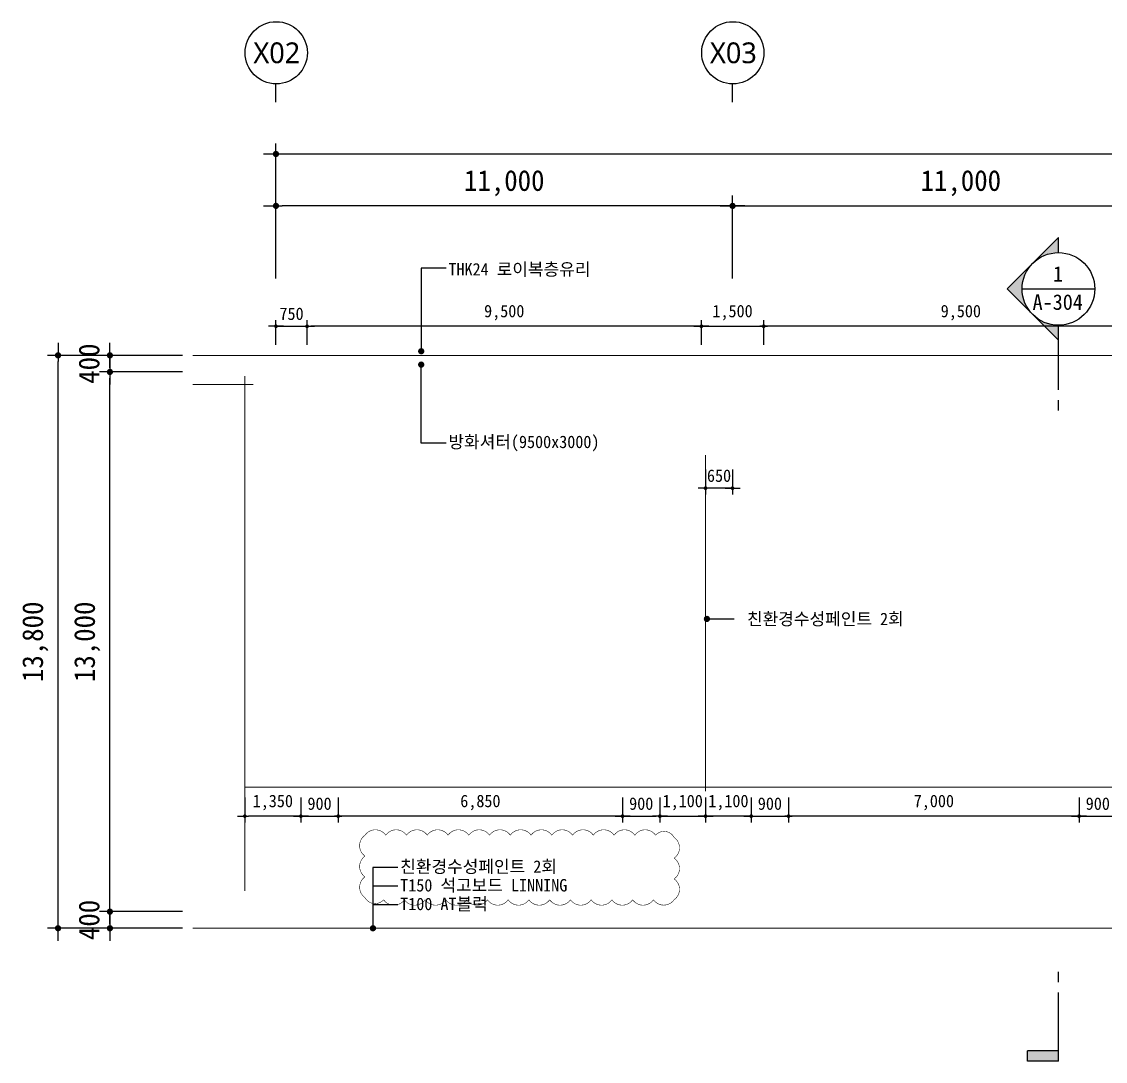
# Model space of a CAD drawing. Header units: inches. Extents: x 3675 to 732988, y -33059 to 70575.
# Drawn here: x 230237 to 256344, y 44283 to 69325 of the extents above; entities that cross this region are included whole.
import ezdxf
from ezdxf.enums import TextEntityAlignment as Align

# ---------------------------------------------------------------- set-up
doc = ezdxf.new("R2010")
doc.units = ezdxf.units.IN
doc.header["$MEASUREMENT"] = 0
doc.linetypes.add('CEN', pattern=[62, 60, -1, 0, -1])
doc.layers.get('0').update_dxf_attribs({"linetype": 'CONTINUOUS'})
for name, color, linetype, lineweight in [('A-AXIS-BUBL', 7, 'CONTINUOUS', 25), ('A-AXIS-LINE', 1, 'CEN', 15), ('A-DIMS', 7, 'CONTINUOUS', 25), ('A-MKXS-LEAD', 7, 'CONTINUOUS', 25), ('A-MKXS-MAK1', 3, 'CONTINUOUS', 25), ('A-MKXS-TEXT1', 3, 'CONTINUOUS', 25), ('A-MKXS-TEXT2', 7, 'CONTINUOUS', 25), ('A-XXXX-TXT2', 3, 'CONTINUOUS', 25), ('REV-202205', 20, 'CONTINUOUS', 25)]:
    doc.layers.add(name, color=color, linetype=linetype, lineweight=lineweight)
doc.styles.add('HY울릉도L', font='H2GTRE.TTF')
doc.styles.add('돋움체', font='')
doc.styles.add('맑은고딕', font='malgun.ttf')
doc.styles.get('돋움체').set_extended_font_data('DotumChe')
doc.dimstyles.new('CDIM', dxfattribs={"dimtxt": 2, "dimasz": 0.6, "dimexe": 1, "dimexo": 1, "dimgap": 1, "dimtad": 1, "dimdec": 0, "dimrnd": 0.5, "dimzin": 0, "dimdsep": 32, "dimlunit": 6, "dimtxsty": 'HY울릉도L', "dimblk1": '_CIDOT', "dimblk2": '_CIDOT', "dimsah": 1, "dimcen": 4.5, "dimclrd": 2, "dimclre": 2, "dimclrt": 7, "dimadec": 0, "dimazin": 0, "dimtfac": 1, "dimtdec": 0, "dimtix": 1, "dimtmove": 2, "dimatfit": 1, "dimldrblk": '_CIDOT', "dimfxl": 1, "dimtolj": 1, "dimtzin": 0, "dimlwd": -1, "dimarcsym": 0})

# ---------------------------------------------------------------- blocks, each defined once
blk = doc.blocks.new('_CIDOT')
at = {"color": 0, "linetype": 'ByBlock'}
blk.add_line((2, 0), (-1, 0), dxfattribs=at)
at = {"color": 0, "linetype": 'ByBlock', "const_width": 0.5}
blk.add_lwpolyline([(-0.25, 0, 1), (0.25, 0, 1)], format="xyb", close=True, dxfattribs=at)
blk = doc.blocks.new('*D308')
at = {"layer": 'A-DIMS', "lineweight": -2, "transparency": 16777216}
for p, q in [((236363, 63138), (236363, 65138)), ((247363, 63138), (247363, 65138))]:
    blk.add_line(p, q, dxfattribs=at)
at = {"layer": 'A-DIMS', "transparency": 16777216}
blk.add_line((247213, 64888), (236513, 64888), dxfattribs=at)
at = {"layer": 'A-DIMS', "transparency": 16777216, "xscale": 150, "yscale": 150, "zscale": 150, "rotation": 180}
blk.add_blockref('_CIDOT', (236363, 64888), dxfattribs=at)
at = {"layer": 'A-DIMS', "transparency": 16777216, "xscale": 150, "yscale": 150, "zscale": 150}
blk.add_blockref('_CIDOT', (247363, 64888), dxfattribs=at)
at = {"layer": 'A-DIMS', "color": 3, "transparency": 16777216, "insert": (241863, 65435), "char_height": 500, "attachment_point": 5, "style": '돋움체'}
blk.add_mtext('\\A1;11,000', dxfattribs=at)
blk = doc.blocks.new('*D309')
at = {"layer": 'A-DIMS', "lineweight": -2, "transparency": 16777216}
for p, q in [((236363, 63138), (236363, 66388)), ((280363, 63138), (280363, 66388))]:
    blk.add_line(p, q, dxfattribs=at)
at = {"layer": 'A-DIMS', "transparency": 16777216}
blk.add_line((236513, 66138), (280213, 66138), dxfattribs=at)
at = {"layer": 'A-DIMS', "transparency": 16777216, "xscale": 150, "yscale": 150, "zscale": 150, "rotation": 180}
blk.add_blockref('_CIDOT', (236363, 66138), dxfattribs=at)
at = {"layer": 'A-DIMS', "transparency": 16777216, "xscale": 150, "yscale": 150, "zscale": 150}
blk.add_blockref('_CIDOT', (280363, 66138), dxfattribs=at)
at = {"layer": 'A-DIMS', "color": 3, "transparency": 16777216, "insert": (258363, 66685), "char_height": 500, "attachment_point": 5, "style": '돋움체'}
blk.add_mtext('\\A1;44,000', dxfattribs=at)
blk = doc.blocks.new('*D310')
at = {"layer": 'A-DIMS', "lineweight": -2, "transparency": 16777216}
for p, q in [((247363, 63138), (247363, 65138)), ((258363, 63138), (258363, 65138))]:
    blk.add_line(p, q, dxfattribs=at)
at = {"layer": 'A-DIMS', "transparency": 16777216}
blk.add_line((247513, 64888), (258213, 64888), dxfattribs=at)
at = {"layer": 'A-DIMS', "transparency": 16777216, "xscale": 150, "yscale": 150, "zscale": 150, "rotation": 180}
blk.add_blockref('_CIDOT', (247363, 64888), dxfattribs=at)
at = {"layer": 'A-DIMS', "transparency": 16777216, "xscale": 150, "yscale": 150, "zscale": 150}
blk.add_blockref('_CIDOT', (258363, 64888), dxfattribs=at)
at = {"layer": 'A-DIMS', "color": 3, "transparency": 16777216, "insert": (252863, 65435), "char_height": 500, "attachment_point": 5, "style": '돋움체'}
blk.add_mtext('\\A1;11,000', dxfattribs=at)
blk = doc.blocks.new('*D343')
at = {"layer": 'A-DIMS', "lineweight": -2, "transparency": 16777216}
for p, q in [((234113, 61288), (230863, 61288)), ((234113, 47488), (230863, 47488))]:
    blk.add_line(p, q, dxfattribs=at)
at = {"layer": 'A-DIMS', "transparency": 16777216}
blk.add_line((231113, 47638), (231113, 61138), dxfattribs=at)
at = {"layer": 'A-DIMS', "transparency": 16777216, "xscale": 150, "yscale": 150, "zscale": 150}
for p, rotation in [((231113, 61288), 90), ((231113, 47488), 270)]:
    blk.add_blockref('_CIDOT', p, dxfattribs=dict(at, rotation=rotation))
at = {"layer": 'A-DIMS', "color": 3, "transparency": 16777216, "insert": (230565, 54388), "char_height": 500, "attachment_point": 5, "rotation": 90, "style": '돋움체'}
blk.add_mtext('\\A1;13,800', dxfattribs=at)
blk = doc.blocks.new('*D342')
at = {"layer": 'A-DIMS', "lineweight": -2, "transparency": 16777216}
for p, q in [((234113, 60888), (232113, 60888)), ((234113, 47888), (232113, 47888))]:
    blk.add_line(p, q, dxfattribs=at)
at = {"layer": 'A-DIMS', "transparency": 16777216}
blk.add_line((232363, 48038), (232363, 60738), dxfattribs=at)
at = {"layer": 'A-DIMS', "transparency": 16777216, "xscale": 150, "yscale": 150, "zscale": 150}
for p, rotation in [((232363, 60888), 90), ((232363, 47888), 270)]:
    blk.add_blockref('_CIDOT', p, dxfattribs=dict(at, rotation=rotation))
at = {"layer": 'A-DIMS', "color": 3, "transparency": 16777216, "insert": (231815, 54388), "char_height": 500, "attachment_point": 5, "rotation": 90, "style": '돋움체'}
blk.add_mtext('\\A1;13,000', dxfattribs=at)
blk = doc.blocks.new('*D344')
at = {"layer": 'A-DIMS', "transparency": 16777216}
for p, q in [((232363, 61438), (232363, 61588)), ((232363, 61288), (232363, 60888)), ((232363, 60738), (232363, 60588))]:
    blk.add_line(p, q, dxfattribs=at)
at = {"layer": 'A-DIMS', "lineweight": -2, "transparency": 16777216}
for p, q in [((234113, 61288), (232113, 61288)), ((234113, 60888), (232113, 60888))]:
    blk.add_line(p, q, dxfattribs=at)
at = {"layer": 'A-DIMS', "transparency": 16777216, "xscale": 150, "yscale": 150, "zscale": 150}
for p, rotation in [((232363, 61288), 270), ((232363, 60888), 90)]:
    blk.add_blockref('_CIDOT', p, dxfattribs=dict(at, rotation=rotation))
at = {"layer": 'A-DIMS', "color": 3, "transparency": 16777216, "insert": (231862, 61088), "char_height": 500, "attachment_point": 5, "rotation": 90, "style": '돋움체'}
blk.add_mtext('\\A1;400', dxfattribs=at)
blk = doc.blocks.new('*D345')
at = {"layer": 'A-DIMS', "transparency": 16777216}
for p, q in [((232363, 48038), (232363, 48188)), ((232363, 47888), (232363, 47488)), ((232363, 47338), (232363, 47188))]:
    blk.add_line(p, q, dxfattribs=at)
at = {"layer": 'A-DIMS', "lineweight": -2, "transparency": 16777216}
for p, q in [((234113, 47888), (232113, 47888)), ((234113, 47488), (232113, 47488))]:
    blk.add_line(p, q, dxfattribs=at)
at = {"layer": 'A-DIMS', "transparency": 16777216, "xscale": 150, "yscale": 150, "zscale": 150}
for p, rotation in [((232363, 47888), 270), ((232363, 47488), 90)]:
    blk.add_blockref('_CIDOT', p, dxfattribs=dict(at, rotation=rotation))
at = {"layer": 'A-DIMS', "color": 3, "transparency": 16777216, "insert": (231862, 47688), "char_height": 500, "attachment_point": 5, "rotation": 90, "style": '돋움체'}
blk.add_mtext('\\A1;400', dxfattribs=at)
blk = doc.blocks.new('*D399')
at = {"layer": 'A-DIMS', "lineweight": -2, "transparency": 16777216}
for p, q in [((235613, 50638), (235613, 50038)), ((236963, 50638), (236963, 50038))]:
    blk.add_line(p, q, dxfattribs=at)
at = {"layer": 'A-DIMS', "transparency": 16777216}
blk.add_line((236873, 50188), (235703, 50188), dxfattribs=at)
at = {"layer": 'A-DIMS', "transparency": 16777216, "xscale": 90, "yscale": 90, "zscale": 90, "rotation": 180}
blk.add_blockref('_CIDOT', (235613, 50188), dxfattribs=at)
at = {"layer": 'A-DIMS', "transparency": 16777216, "xscale": 90, "yscale": 90, "zscale": 90}
blk.add_blockref('_CIDOT', (236963, 50188), dxfattribs=at)
at = {"layer": 'A-DIMS', "color": 3, "transparency": 16777216, "insert": (236288, 50516), "char_height": 300, "attachment_point": 5, "style": '돋움체'}
blk.add_mtext('\\A1;1,350', dxfattribs=at)
blk = doc.blocks.new('*D400')
at = {"layer": 'A-DIMS', "lineweight": -2, "transparency": 16777216}
for p, q in [((236963, 50638), (236963, 50038)), ((237863, 50638), (237863, 50038))]:
    blk.add_line(p, q, dxfattribs=at)
at = {"layer": 'A-DIMS', "transparency": 16777216}
blk.add_line((237053, 50188), (237773, 50188), dxfattribs=at)
at = {"layer": 'A-DIMS', "transparency": 16777216, "xscale": 90, "yscale": 90, "zscale": 90, "rotation": 180}
blk.add_blockref('_CIDOT', (236963, 50188), dxfattribs=at)
at = {"layer": 'A-DIMS', "transparency": 16777216, "xscale": 90, "yscale": 90, "zscale": 90}
blk.add_blockref('_CIDOT', (237863, 50188), dxfattribs=at)
at = {"layer": 'A-DIMS', "color": 3, "transparency": 16777216, "insert": (237413, 50488), "char_height": 300, "attachment_point": 5, "style": '돋움체'}
blk.add_mtext('\\A1;900', dxfattribs=at)
blk = doc.blocks.new('*D401')
at = {"layer": 'A-DIMS', "lineweight": -2, "transparency": 16777216}
for p, q in [((237863, 50638), (237863, 50038)), ((244713, 50638), (244713, 50038))]:
    blk.add_line(p, q, dxfattribs=at)
at = {"layer": 'A-DIMS', "transparency": 16777216}
blk.add_line((244623, 50188), (237953, 50188), dxfattribs=at)
at = {"layer": 'A-DIMS', "transparency": 16777216, "xscale": 90, "yscale": 90, "zscale": 90, "rotation": 180}
blk.add_blockref('_CIDOT', (237863, 50188), dxfattribs=at)
at = {"layer": 'A-DIMS', "transparency": 16777216, "xscale": 90, "yscale": 90, "zscale": 90}
blk.add_blockref('_CIDOT', (244713, 50188), dxfattribs=at)
at = {"layer": 'A-DIMS', "color": 3, "transparency": 16777216, "insert": (241288, 50516), "char_height": 300, "attachment_point": 5, "style": '돋움체'}
blk.add_mtext('\\A1;6,850', dxfattribs=at)
blk = doc.blocks.new('*D398')
at = {"layer": 'A-DIMS', "lineweight": -2, "transparency": 16777216}
for p, q in [((246713, 50638), (246713, 50038)), ((247813, 50638), (247813, 50038))]:
    blk.add_line(p, q, dxfattribs=at)
at = {"layer": 'A-DIMS', "transparency": 16777216}
for p, q in [((246623, 50188), (246533, 50188)), ((247813, 50188), (246713, 50188)), ((247903, 50188), (247993, 50188))]:
    blk.add_line(p, q, dxfattribs=at)
at = {"layer": 'A-DIMS', "transparency": 16777216, "xscale": 90, "yscale": 90, "zscale": 90}
blk.add_blockref('_CIDOT', (246713, 50188), dxfattribs=at)
at = {"layer": 'A-DIMS', "transparency": 16777216, "xscale": 90, "yscale": 90, "zscale": 90, "rotation": 180}
blk.add_blockref('_CIDOT', (247813, 50188), dxfattribs=at)
at = {"layer": 'A-DIMS', "color": 3, "transparency": 16777216, "insert": (247263, 50516), "char_height": 300, "attachment_point": 5, "style": '돋움체'}
blk.add_mtext('\\A1;1,100', dxfattribs=at)
blk = doc.blocks.new('*D389')
at = {"layer": 'A-DIMS', "lineweight": -2, "transparency": 16777216}
for p, q in [((247813, 50638), (247813, 50038)), ((248713, 50638), (248713, 50038))]:
    blk.add_line(p, q, dxfattribs=at)
at = {"layer": 'A-DIMS', "transparency": 16777216}
blk.add_line((247903, 50188), (248623, 50188), dxfattribs=at)
at = {"layer": 'A-DIMS', "transparency": 16777216, "xscale": 90, "yscale": 90, "zscale": 90, "rotation": 180}
blk.add_blockref('_CIDOT', (247813, 50188), dxfattribs=at)
at = {"layer": 'A-DIMS', "transparency": 16777216, "xscale": 90, "yscale": 90, "zscale": 90}
blk.add_blockref('_CIDOT', (248713, 50188), dxfattribs=at)
at = {"layer": 'A-DIMS', "color": 3, "transparency": 16777216, "insert": (248263, 50488), "char_height": 300, "attachment_point": 5, "style": '돋움체'}
blk.add_mtext('\\A1;900', dxfattribs=at)
blk = doc.blocks.new('*D390')
at = {"layer": 'A-DIMS', "lineweight": -2, "transparency": 16777216}
for p, q in [((248713, 50638), (248713, 50038)), ((255713, 50638), (255713, 50038))]:
    blk.add_line(p, q, dxfattribs=at)
at = {"layer": 'A-DIMS', "transparency": 16777216}
blk.add_line((255623, 50188), (248803, 50188), dxfattribs=at)
at = {"layer": 'A-DIMS', "transparency": 16777216, "xscale": 90, "yscale": 90, "zscale": 90, "rotation": 180}
blk.add_blockref('_CIDOT', (248713, 50188), dxfattribs=at)
at = {"layer": 'A-DIMS', "transparency": 16777216, "xscale": 90, "yscale": 90, "zscale": 90}
blk.add_blockref('_CIDOT', (255713, 50188), dxfattribs=at)
at = {"layer": 'A-DIMS', "color": 3, "transparency": 16777216, "insert": (252213, 50516), "char_height": 300, "attachment_point": 5, "style": '돋움체'}
blk.add_mtext('\\A1;7,000', dxfattribs=at)
blk = doc.blocks.new('*D391')
at = {"layer": 'A-DIMS', "lineweight": -2, "transparency": 16777216}
for p, q in [((255713, 50638), (255713, 50038)), ((256613, 50638), (256613, 50038))]:
    blk.add_line(p, q, dxfattribs=at)
at = {"layer": 'A-DIMS', "transparency": 16777216}
blk.add_line((255803, 50188), (256523, 50188), dxfattribs=at)
at = {"layer": 'A-DIMS', "transparency": 16777216, "xscale": 90, "yscale": 90, "zscale": 90, "rotation": 180}
blk.add_blockref('_CIDOT', (255713, 50188), dxfattribs=at)
at = {"layer": 'A-DIMS', "transparency": 16777216, "xscale": 90, "yscale": 90, "zscale": 90}
blk.add_blockref('_CIDOT', (256613, 50188), dxfattribs=at)
at = {"layer": 'A-DIMS', "color": 3, "transparency": 16777216, "insert": (256163, 50488), "char_height": 300, "attachment_point": 5, "style": '돋움체'}
blk.add_mtext('\\A1;900', dxfattribs=at)
blk = doc.blocks.new('*D407')
at = {"layer": 'A-DIMS', "lineweight": -2, "transparency": 16777216}
for p, q in [((244713, 50638), (244713, 50038)), ((245613, 50638), (245613, 50038))]:
    blk.add_line(p, q, dxfattribs=at)
at = {"layer": 'A-DIMS', "transparency": 16777216}
blk.add_line((244803, 50188), (245523, 50188), dxfattribs=at)
at = {"layer": 'A-DIMS', "transparency": 16777216, "xscale": 90, "yscale": 90, "zscale": 90, "rotation": 180}
blk.add_blockref('_CIDOT', (244713, 50188), dxfattribs=at)
at = {"layer": 'A-DIMS', "transparency": 16777216, "xscale": 90, "yscale": 90, "zscale": 90}
blk.add_blockref('_CIDOT', (245613, 50188), dxfattribs=at)
at = {"layer": 'A-DIMS', "color": 3, "transparency": 16777216, "insert": (245163, 50488), "char_height": 300, "attachment_point": 5, "style": '돋움체'}
blk.add_mtext('\\A1;900', dxfattribs=at)
blk = doc.blocks.new('*D408')
at = {"layer": 'A-DIMS', "lineweight": -2, "transparency": 16777216}
for p, q in [((245613, 50638), (245613, 50038)), ((246713, 50638), (246713, 50038))]:
    blk.add_line(p, q, dxfattribs=at)
at = {"layer": 'A-DIMS', "transparency": 16777216}
for p, q in [((245523, 50188), (245433, 50188)), ((245613, 50188), (246713, 50188)), ((246803, 50188), (246893, 50188))]:
    blk.add_line(p, q, dxfattribs=at)
at = {"layer": 'A-DIMS', "transparency": 16777216, "xscale": 90, "yscale": 90, "zscale": 90}
blk.add_blockref('_CIDOT', (245613, 50188), dxfattribs=at)
at = {"layer": 'A-DIMS', "transparency": 16777216, "xscale": 90, "yscale": 90, "zscale": 90, "rotation": 180}
blk.add_blockref('_CIDOT', (246713, 50188), dxfattribs=at)
at = {"layer": 'A-DIMS', "color": 3, "transparency": 16777216, "insert": (246163, 50516), "char_height": 300, "attachment_point": 5, "style": '돋움체'}
blk.add_mtext('\\A1;1,100', dxfattribs=at)
blk = doc.blocks.new('*D409')
at = {"layer": 'A-DIMS', "lineweight": -2, "transparency": 16777216}
for p, q in [((246713, 58538), (246713, 57938)), ((247363, 58538), (247363, 57938))]:
    blk.add_line(p, q, dxfattribs=at)
at = {"layer": 'A-DIMS', "transparency": 16777216}
for p, q in [((246623, 58088), (246533, 58088)), ((247363, 58088), (246713, 58088)), ((247453, 58088), (247543, 58088))]:
    blk.add_line(p, q, dxfattribs=at)
at = {"layer": 'A-DIMS', "transparency": 16777216, "xscale": 90, "yscale": 90, "zscale": 90}
blk.add_blockref('_CIDOT', (246713, 58088), dxfattribs=at)
at = {"layer": 'A-DIMS', "transparency": 16777216, "xscale": 90, "yscale": 90, "zscale": 90, "rotation": 180}
blk.add_blockref('_CIDOT', (247363, 58088), dxfattribs=at)
at = {"layer": 'A-DIMS', "color": 3, "transparency": 16777216, "insert": (247038, 58388), "char_height": 300, "attachment_point": 5, "style": '돋움체'}
blk.add_mtext('\\A1;650', dxfattribs=at)
blk = doc.blocks.new('*D415')
at = {"layer": 'A-DIMS', "lineweight": -2, "transparency": 16777216}
for p, q in [((236363, 61538), (236363, 62138)), ((237113, 61538), (237113, 62138))]:
    blk.add_line(p, q, dxfattribs=at)
at = {"layer": 'A-DIMS', "transparency": 16777216}
for p, q in [((236273, 61988), (236183, 61988)), ((236363, 61988), (237113, 61988)), ((237203, 61988), (237293, 61988))]:
    blk.add_line(p, q, dxfattribs=at)
at = {"layer": 'A-DIMS', "transparency": 16777216, "xscale": 90, "yscale": 90, "zscale": 90}
blk.add_blockref('_CIDOT', (236363, 61988), dxfattribs=at)
at = {"layer": 'A-DIMS', "transparency": 16777216, "xscale": 90, "yscale": 90, "zscale": 90, "rotation": 180}
blk.add_blockref('_CIDOT', (237113, 61988), dxfattribs=at)
at = {"layer": 'A-DIMS', "color": 3, "transparency": 16777216, "insert": (236738, 62288), "char_height": 300, "attachment_point": 5, "style": '돋움체'}
blk.add_mtext('\\A1;750', dxfattribs=at)
blk = doc.blocks.new('*D416')
at = {"layer": 'A-DIMS', "lineweight": -2, "transparency": 16777216}
for p, q in [((237113, 61538), (237113, 62138)), ((246613, 61538), (246613, 62138))]:
    blk.add_line(p, q, dxfattribs=at)
at = {"layer": 'A-DIMS', "transparency": 16777216}
blk.add_line((246523, 61988), (237203, 61988), dxfattribs=at)
at = {"layer": 'A-DIMS', "transparency": 16777216, "xscale": 90, "yscale": 90, "zscale": 90, "rotation": 180}
blk.add_blockref('_CIDOT', (237113, 61988), dxfattribs=at)
at = {"layer": 'A-DIMS', "transparency": 16777216, "xscale": 90, "yscale": 90, "zscale": 90}
blk.add_blockref('_CIDOT', (246613, 61988), dxfattribs=at)
at = {"layer": 'A-DIMS', "color": 3, "transparency": 16777216, "insert": (241863, 62316), "char_height": 300, "attachment_point": 5, "style": '돋움체'}
blk.add_mtext('\\A1;9,500', dxfattribs=at)
blk = doc.blocks.new('*D417')
at = {"layer": 'A-DIMS', "lineweight": -2, "transparency": 16777216}
for p, q in [((246613, 61538), (246613, 62138)), ((248113, 61538), (248113, 62138))]:
    blk.add_line(p, q, dxfattribs=at)
at = {"layer": 'A-DIMS', "transparency": 16777216}
blk.add_line((246703, 61988), (248023, 61988), dxfattribs=at)
at = {"layer": 'A-DIMS', "transparency": 16777216, "xscale": 90, "yscale": 90, "zscale": 90, "rotation": 180}
blk.add_blockref('_CIDOT', (246613, 61988), dxfattribs=at)
at = {"layer": 'A-DIMS', "transparency": 16777216, "xscale": 90, "yscale": 90, "zscale": 90}
blk.add_blockref('_CIDOT', (248113, 61988), dxfattribs=at)
at = {"layer": 'A-DIMS', "color": 3, "transparency": 16777216, "insert": (247363, 62316), "char_height": 300, "attachment_point": 5, "style": '돋움체'}
blk.add_mtext('\\A1;1,500', dxfattribs=at)
blk = doc.blocks.new('*D418')
at = {"layer": 'A-DIMS', "lineweight": -2, "transparency": 16777216}
for p, q in [((248113, 61538), (248113, 62138)), ((257613, 61538), (257613, 62138))]:
    blk.add_line(p, q, dxfattribs=at)
at = {"layer": 'A-DIMS', "transparency": 16777216}
blk.add_line((257523, 61988), (248203, 61988), dxfattribs=at)
at = {"layer": 'A-DIMS', "transparency": 16777216, "xscale": 90, "yscale": 90, "zscale": 90, "rotation": 180}
blk.add_blockref('_CIDOT', (248113, 61988), dxfattribs=at)
at = {"layer": 'A-DIMS', "transparency": 16777216, "xscale": 90, "yscale": 90, "zscale": 90}
blk.add_blockref('_CIDOT', (257613, 61988), dxfattribs=at)
at = {"layer": 'A-DIMS', "color": 3, "transparency": 16777216, "insert": (252863, 62316), "char_height": 300, "attachment_point": 5, "style": '돋움체'}
blk.add_mtext('\\A1;9,500', dxfattribs=at)

msp = doc.modelspace()

# ---------------------------------------------------------------- hatches: boundary and pattern name
at = {"layer": 'A-MKXS-MAK1'}
h = msp.add_hatch(color=256, dxfattribs=at)
h.paths.add_polyline_path([(253977.7, 62887.5), (254596.4, 62268.8, -0.4142136), (254596.4, 63506.2)])
h.paths.add_polyline_path([(254596.4, 62268.8), (255215.1, 61650.1), (255215.1, 62012.5, -0.1989124)])
h.paths.add_polyline_path([(254596.4, 63506.2, -0.1989124), (255215.1, 63762.5), (255215.1, 64124.9)])
msp.add_hatch(color=256, dxfattribs=at).paths.add_polyline_path([(254465.1, 44533.1), (254465.1, 44283.1), (255215.1, 44283.1), (255215.1, 44533.1)])

# ---------------------------------------------------------------- linework, layer by layer
for p, q in [((239862.5, 63387.5), (239862.5, 61387.5)), ((240462.5, 63387.5), (239862.5, 63387.5)), ((239862.5, 59173.8), (239862.5, 61064.9)), ((240462.5, 59173.8), (239862.5, 59173.8)), ((239300.2, 48954.9), (238700.2, 48954.9)), ((238700.2, 48954.9), (238700.2, 47487.5)), ((239300.2, 48504.9), (238700.2, 48504.9)), ((239300.2, 48054.9), (238700.2, 48054.9))]:
    msp.add_line(p, q)
at = {"layer": 'A-AXIS-BUBL', "ltscale": 0.2}
for p, q in [((236362.5, 67387.5), (236362.5, 67825)), ((247362.5, 67387.5), (247362.5, 67825))]:
    msp.add_line(p, q, dxfattribs=at)
for centre in [(236369.9, 68575), (247369.9, 68575)]:
    msp.add_circle(centre, 750, dxfattribs=at)
at = {"layer": 'A-AXIS-LINE'}
for p, q in [((282362.5, 61287.5), (234362.5, 61287.5)), ((235812.5, 60587.5), (234362.5, 60587.5)), ((235612.5, 48387.5), (235612.5, 60787.5)), ((246712.5, 50787.5), (246712.5, 58887.5)), ((280912.5, 50887.5), (235612.5, 50887.5)), ((282362.5, 47487.5), (234362.5, 47487.5))]:
    msp.add_line(p, q, dxfattribs=at)
at = {"layer": 'A-MKXS-LEAD'}
msp.add_line((246745.9, 54939.1), (247400.3, 54939.1), dxfattribs=at)
at = {"layer": 'A-MKXS-LEAD', "const_width": 75}
for points in [[(239825, 61387.5, -1), (239900, 61387.5, -1)], [(239825, 61064.9, 1), (239900, 61064.9, 1)], [(246708.4, 54939.1, -1), (246783.4, 54939.1, -1)], [(238662.7, 47487.5, -1), (238737.7, 47487.5, -1)]]:
    msp.add_lwpolyline(points, format="xyb", close=True, dxfattribs=at)
at = {"layer": 'A-MKXS-MAK1'}
for p, q in [((255215.1, 64124.9), (253977.7, 62887.5)), ((255215.1, 63762.5), (255215.1, 64124.9)), ((255215.1, 61650.1), (253977.7, 62887.5)), ((254340.1, 62887.5), (256090.1, 62887.5)), ((255215.1, 60455.6), (255215.1, 62012.5)), ((255215.1, 59955.6), (255215.1, 60205.6)), ((255215.1, 46190.5), (255215.1, 46440.5)), ((255215.1, 44283.1), (255215.1, 45940.5)), ((254465.1, 44283.1), (254465.1, 44533.1)), ((255215.1, 44533.1), (254465.1, 44533.1)), ((255215.1, 44283.1), (254465.1, 44283.1))]:
    msp.add_line(p, q, dxfattribs=at)
msp.add_circle((255215.1, 62887.5), 875, dxfattribs=at)
at = {"layer": 'REV-202205', "const_width": 12.5}
msp.add_lwpolyline([(238508.9, 49729.8, -0.5205671), (239008.9, 49729.8, -0.5205671), (239508.9, 49729.8, -0.5205671), (240008.9, 49729.8, -0.5205671), (240508.9, 49729.8, -0.5205671), (241008.9, 49729.8, -0.5205671), (241508.9, 49729.8, -0.5205671), (242008.9, 49729.8, -0.5205671), (242508.9, 49729.8, -0.5205671), (243008.9, 49729.8, -0.5205671), (243508.9, 49729.8, -0.5205671), (244008.9, 49729.8, -0.5205671), (244508.9, 49729.8, -0.5205671), (245008.9, 49729.8, -0.5205671), (245508.9, 49729.8, -0.5205671), (245955.4, 49676.2, -0.5205671), (245955.4, 49176.2, -0.5205671), (245955.4, 48676.2, -0.5205671), (245955.4, 48176.2, -0.5205671), (245457.2, 48174.4, -0.5205671), (244957.2, 48174.4, -0.5205671), (244457.2, 48174.4, -0.5205671), (243957.2, 48174.4, -0.5205671), (243457.2, 48174.4, -0.5205671), (242957.2, 48174.4, -0.5205671), (242457.2, 48174.4, -0.5205671), (241957.2, 48174.4, -0.5205671), (241457.2, 48174.4, -0.5205671), (240957.2, 48174.4, -0.5205671), (240457.2, 48174.4, -0.5205671), (239957.2, 48174.4, -0.5205671), (239457.2, 48174.4, -0.5205671), (238957.2, 48174.4, -0.5205671), (238508.9, 48226.1, -0.5205671), (238508.9, 48726.1, -0.5205671), (238508.9, 49226.1, -0.5205671)], format="xyb", close=True, dxfattribs=at)

# ---------------------------------------------------------------- texts
at = {"layer": 'A-MKXS-TEXT1', "style": '돋움체'}
for s, p in [('THK24 로이복층유리', (240518.3, 63361.3)), ('방화셔터(9500x3000)', (240518.3, 59204.4)), ('친환경수성페인트 2회', (239356, 48974.2)), ('T150 석고보드 LINNING', (239356, 48524.2)), ('T100 AT블럭', (239356, 48074.2))]:
    msp.add_text(s, height=300, dxfattribs=at).set_placement(p, align=Align.MIDDLE_LEFT)
at = {"layer": 'A-MKXS-TEXT2', "style": '돋움체'}
for s, p in [('1', (255204.7, 63248.1)), ('A-304', (255197.4, 62568.2))]:
    msp.add_text(s, height=375, dxfattribs=at).set_placement(p, align=Align.MIDDLE)
at = {"layer": 'A-XXXX-TXT2', "ltscale": 0.2, "style": '맑은고딕'}
for s, p in [('X02', (236383.8, 68575.3)), ('X03', (247383.8, 68575.3))]:
    msp.add_text(s, height=500, dxfattribs=at).set_placement(p, align=Align.MIDDLE_CENTER)
at = {"layer": 'A-XXXX-TXT2', "style": '돋움체'}
msp.add_text('친환경수성페인트 2회', height=300, dxfattribs=at).set_placement((247711.8, 54939.1), align=Align.MIDDLE_LEFT)

# ---------------------------------------------------------------- dimensions: what is measured, and where the dimension line sits
at = {"layer": 'A-DIMS'}
for base, p1, p2, override, picture, middle in [((280362.5, 66137.5), (236362.5, 62887.5), (280362.5, 62887.5), {"dimscale": 250, "dimtxsty": '돋움체', "dimclrd": 256, "dimclre": 256, "dimclrt": 3}, '*D309', (258362.5, 66685.1)), ((237112.5, 61987.5), (236362.5, 61387.5), (237112.5, 61387.5), {"dimscale": 150, "dimtxsty": '돋움체', "dimclrd": 256, "dimclre": 256, "dimclrt": 3}, '*D415', (236737.5, 62287.7)), ((237862.5, 50187.5), (236962.5, 50787.5), (237862.5, 50787.5), {"dimscale": 150, "dimtxsty": '돋움체', "dimclrd": 256, "dimclre": 256, "dimclrt": 3}, '*D400', (237412.5, 50487.7)), ((245612.5, 50187.5), (244712.5, 50787.5), (245612.5, 50787.5), {"dimscale": 150, "dimtxsty": '돋움체', "dimclrd": 256, "dimclre": 256, "dimclrt": 3}, '*D407', (245162.5, 50487.7)), ((246712.5, 50187.5), (245612.5, 50787.5), (246712.5, 50787.5), {"dimscale": 150, "dimtxsty": '돋움체', "dimclrd": 256, "dimclre": 256, "dimclrt": 3}, '*D408', (246162.5, 50516.1)), ((248712.5, 50187.5), (247812.5, 50787.5), (248712.5, 50787.5), {"dimscale": 150, "dimtxsty": '돋움체', "dimclrd": 256, "dimclre": 256, "dimclrt": 3}, '*D389', (248262.5, 50487.7)), ((256612.5, 50187.5), (255712.5, 50787.5), (256612.5, 50787.5), {"dimscale": 150, "dimtxsty": '돋움체', "dimclrd": 256, "dimclre": 256, "dimclrt": 3}, '*D391', (256162.5, 50487.7))]:
    dim = msp.add_linear_dim(base=base, p1=p1, p2=p2, dimstyle='CDIM', override=override, dxfattribs=at)
    dim.commit()
    dim.dimension.update_dxf_attribs({"geometry": picture, "text_midpoint": middle})
for base, p1, p2, angle, override, picture, middle in [((236362.5, 64887.5), (247362.5, 62887.5), (236362.5, 62887.5), 180, {"dimscale": 250, "dimtxsty": '돋움체', "dimclrd": 256, "dimclre": 256, "dimclrt": 3}, '*D308', (241862.5, 65435.1)), ((258362.5, 64887.5), (247362.5, 62887.5), (258362.5, 62887.5), 0, {"dimscale": 250, "dimtxsty": '돋움체', "dimclrd": 256, "dimclre": 256, "dimclrt": 3}, '*D310', (252862.5, 65435.1)), ((237112.5, 61987.5), (246612.5, 61387.5), (237112.5, 61387.5), 180, {"dimscale": 150, "dimtxsty": '돋움체', "dimclrd": 256, "dimclre": 256, "dimclrt": 3}, '*D416', (241862.5, 62316.1)), ((248112.5, 61987.5), (246612.5, 61387.5), (248112.5, 61387.5), 0, {"dimscale": 150, "dimtxsty": '돋움체', "dimclrd": 256, "dimclre": 256, "dimclrt": 3}, '*D417', (247362.5, 62316.1)), ((248112.5, 61987.5), (257612.5, 61387.5), (248112.5, 61387.5), 180, {"dimscale": 150, "dimtxsty": '돋움체', "dimclrd": 256, "dimclre": 256, "dimclrt": 3}, '*D418', (252862.5, 62316.1)), ((232362.5, 60887.5), (234362.5, 61287.5), (234362.5, 60887.5), 270, {"dimscale": 250, "dimtxsty": '돋움체', "dimclrd": 256, "dimclre": 256, "dimclrt": 3}, '*D344', (231862.2, 61087.5)), ((231112.5, 61287.5), (234362.5, 47487.5), (234362.5, 61287.5), 90, {"dimscale": 250, "dimtxsty": '돋움체', "dimclrd": 256, "dimclre": 256, "dimclrt": 3}, '*D343', (230564.9, 54387.5)), ((232362.5, 60887.5), (234362.5, 47887.5), (234362.5, 60887.5), 90, {"dimscale": 250, "dimtxsty": '돋움체', "dimclrd": 256, "dimclre": 256, "dimclrt": 3}, '*D342', (231814.9, 54387.5)), ((246712.5, 58087.5), (247362.5, 58687.5), (246712.5, 58687.5), 180, {"dimscale": 150, "dimtxsty": '돋움체', "dimclrd": 256, "dimclre": 256, "dimclrt": 3}, '*D409', (247037.5, 58387.7)), ((235612.5, 50187.5), (236962.5, 50787.5), (235612.5, 50787.5), 180, {"dimscale": 150, "dimtxsty": '돋움체', "dimclrd": 256, "dimclre": 256, "dimclrt": 3}, '*D399', (236287.5, 50516.1)), ((237862.5, 50187.5), (244712.5, 50787.5), (237862.5, 50787.5), 180, {"dimscale": 150, "dimtxsty": '돋움체', "dimclrd": 256, "dimclre": 256, "dimclrt": 3}, '*D401', (241287.5, 50516.1)), ((246712.5, 50187.5), (247812.5, 50787.5), (246712.5, 50787.5), 180, {"dimscale": 150, "dimtxsty": '돋움체', "dimclrd": 256, "dimclre": 256, "dimclrt": 3}, '*D398', (247262.5, 50516.1)), ((248712.5, 50187.5), (255712.5, 50787.5), (248712.5, 50787.5), 180, {"dimscale": 150, "dimtxsty": '돋움체', "dimclrd": 256, "dimclre": 256, "dimclrt": 3}, '*D390', (252212.5, 50516.1)), ((232362.5, 47487.5), (234362.5, 47887.5), (234362.5, 47487.5), 270, {"dimscale": 250, "dimtxsty": '돋움체', "dimclrd": 256, "dimclre": 256, "dimclrt": 3}, '*D345', (231862.2, 47687.5))]:
    dim = msp.add_linear_dim(base=base, p1=p1, p2=p2, angle=angle, dimstyle='CDIM', override=override, dxfattribs=at)
    dim.commit()
    dim.dimension.update_dxf_attribs({"geometry": picture, "text_midpoint": middle})

doc.saveas('drawing.dxf')
